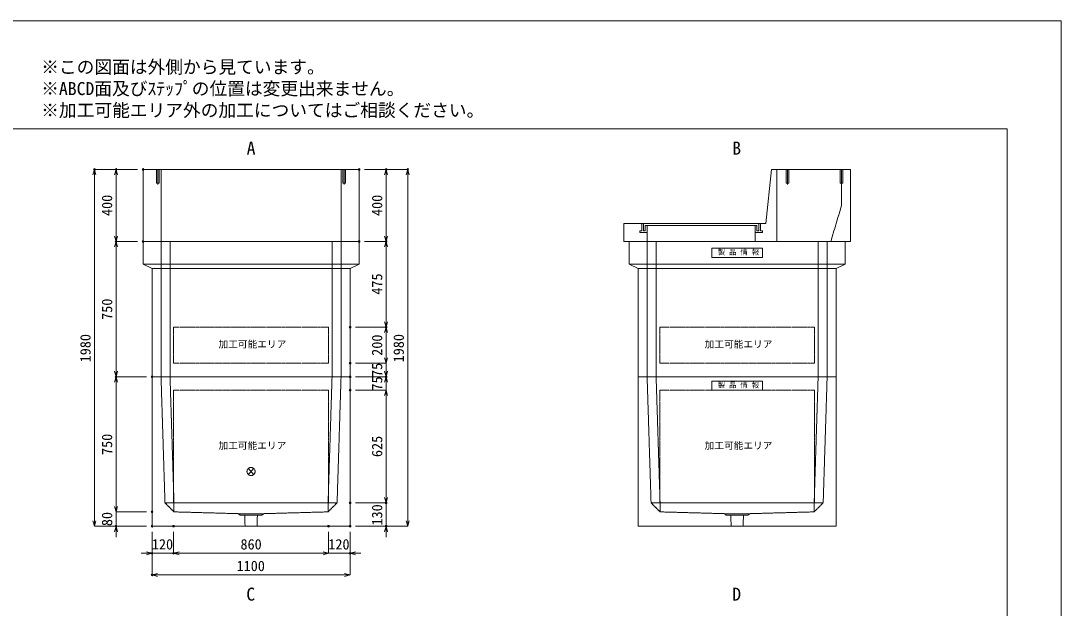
# Model space of a CAD drawing. Units: millimetres, scale not verified. Extents: x -4455 to 4455, y -3150 to 3150.
# Drawn here: x -1324 to 4455, y -109 to 3150 of the extents above; entities that cross this region are included whole.
import ezdxf
from ezdxf.enums import TextEntityAlignment as Align

# ---------------------------------------------------------------- set-up
doc = ezdxf.new("R2010")
doc.units = ezdxf.units.MM
doc.header["$LTSCALE"] = 20
doc.header["$PDMODE"] = 32
doc.header["$PDSIZE"] = 10
doc.linetypes.add('LONG_DASHED1', pattern=[7, 6, -1])
doc.linetypes.add('LONG_DOUBLE_CHAIN', pattern=[21.8, 18, -1, 0.6, -0.6, 0.6, -1])
for name, color, linetype, lineweight in [('0-0_D-TTL', 7, 'Continuous', 9), ('0-1_Defpoints', 7, 'Continuous', 9), ('0-3_D-TTL-TXT', 7, 'Continuous', 9), ('0-4_D-STR-TXT', 7, 'Continuous', 9), ('0-5_D-STR-DIM', 3, 'Continuous', 9), ('0-6_0', 7, 'Continuous', 9), ('0-7_D-STR', 7, 'Continuous', 9), ('0-9_D-STR-STR4', 134, 'LONG_DASHED1', 9), ('0-A_D-STR-STR2', 1, 'LONG_DASHED1', 9), ('0-B_D-STR-STR1', 7, 'LONG_DASHED1', 9), ('0-C_D-STR-STR5', 1, 'LONG_DOUBLE_CHAIN', 9)]:
    doc.layers.add(name, color=color, linetype=linetype, lineweight=lineweight)
doc.styles.add('ＭＳ ゴシック', font='')
doc.styles.get('ＭＳ ゴシック').set_extended_font_data('MS Gothic')

# ---------------------------------------------------------------- blocks, each defined once
blk = doc.blocks.new('A$C4DE05FD1')
at = {"layer": '0-0_D-TTL', "color": 134}
for p, q in [((4000, 76000), (114800, 76000)), ((114800, 76000), (114800, 4000))]:
    blk.add_line(p, q, dxfattribs=at)
at = {"layer": '0-1_Defpoints', "color": 134}
for p, q in [((0, 84000), (118800, 84000)), ((118800, 84000), (118800, 0))]:
    blk.add_line(p, q, dxfattribs=at)
at = {"layer": '0-3_D-TTL-TXT', "style": 'ＭＳ ゴシック'}
for s, p in [('※この図面は外側から見ています。', (43260.9, 79815.7)), ('※ABCD面及びｽﾃｯﾌﾟの位置は変更出来ません。', (43260.9, 78215.7)), ('※加工可能エリア外の加工についてはご相談ください。', (43260.9, 76615.7))]:
    blk.add_text(s, height=962.2, dxfattribs=at).set_placement(p, align=Align.BOTTOM_LEFT)
blk = doc.blocks.new('_Open30')
at = {"layer": '0-6_0'}
blk.add_line((0, 0), (-20, 0), dxfattribs=at)
blk.add_lwpolyline([(-20, 5.36), (0, 0), (-20, -5.36)], dxfattribs=at)
blk = doc.blocks.new('A$C31CA379A')
at = {"layer": '0-4_D-STR-TXT', "style": 'ＭＳ ゴシック'}
for s, p in [('A', (-325.9, -2190.5)), ('B', (35638.6, -2190.5)), ('C', (-351.4, -35190.5)), ('D', (35638.6, -35190.5))]:
    blk.add_text(s, height=962.2, dxfattribs=at).set_placement(p, align=Align.BOTTOM_LEFT)
blk = doc.blocks.new('A$C737D46CD')
at = {"layer": '0-B_D-STR-STR1', "linetype": 'Continuous'}
blk.add_lwpolyline([(-2820, 0), (2820, 0), (2820, -1000), (-2820, -1000)], close=True, dxfattribs=at)
at = {"layer": '0-B_D-STR-STR1', "style": 'ＭＳ ゴシック'}
blk.add_text('製 品 情 報', height=577.3, dxfattribs=at).set_placement((-2149.6, -882.5), align=Align.BOTTOM_LEFT)
blk = doc.blocks.new('A$C531455C1')
at = {"layer": '0-7_D-STR'}
for p, q in [((-11000, 0), (11000, 0)), ((-11000, -16600), (-11000, 0)), ((11000, -16600), (11000, 0)), ((-11000, -16600), (11000, -16600))]:
    blk.add_line(p, q, dxfattribs=at)
at = {"layer": '0-7_D-STR', "linetype": 'LONG_DASHED1'}
for p, q in [((-10000, 0), (-9560, -14000)), ((-9000, 0), (-8560, -14000)), ((9000, 0), (8560, -14000)), ((10000, 0), (9560, -14000)), ((-8560, -15000), (-9560, -14000)), ((9560, -14000), (-9560, -14000)), ((-8560, -15000), (-8560, -14000)), ((-8560, -15000), (-1400, -15200)), ((8560, -15000), (1400, -15200)), ((8560, -15000), (9560, -14000)), ((8560, -15000), (8560, -14000)), ((-1200, -15380), (-1400, -15200)), ((1400, -15200), (-1400, -15200)), ((1200, -15380), (-1200, -15380)), ((-666, -16600), (-705, -15380)), ((666, -16600), (705, -15380)), ((1200, -15380), (1400, -15200))]:
    blk.add_line(p, q, dxfattribs=at)
at = {"layer": '0-C_D-STR-STR5'}
for p, q in [((8600, -1500), (8600, -14000)), ((8600, -14000), (-8600, -14000))]:
    blk.add_line(p, q, dxfattribs=at)
blk.add_lwpolyline([(8600, -1500), (-8600, -1500), (-8600, -14000)], dxfattribs=at)
at = {"layer": '0-B_D-STR-STR1'}
blk.add_blockref('A$C737D46CD', (0, -500), dxfattribs=at)
blk = doc.blocks.new('A$C26864796')
at = {"layer": '0-7_D-STR'}
for p, q in [((-12000, 8000), (12000, 8000)), ((-12000, 8000), (-12000, 0)), ((12000, 8000), (12000, 0)), ((-12000, 0), (12000, 0))]:
    blk.add_line(p, q, dxfattribs=at)
at = {"layer": '0-7_D-STR', "linetype": 'LONG_DASHED1'}
for p, q in [((-10000, 8000), (-10000, 0)), ((10000, 8000), (10000, 0))]:
    blk.add_line(p, q, dxfattribs=at)
at = {"layer": '0-A_D-STR-STR2'}
for p, q in [((-10350, 6340), (-10350, 8000)), ((10350, 6340), (10350, 8000))]:
    blk.add_line(p, q, dxfattribs=at)
for points in [[(-10510, 8000), (-10510, 6500), (-10190, 6500), (-10190, 8000)], [(10510, 8000), (10510, 6500), (10190, 6500), (10190, 8000)]]:
    blk.add_lwpolyline(points, dxfattribs=at)
blk = doc.blocks.new('A$C0AB33FE7')
at = {"layer": '0-7_D-STR'}
for p, q in [((3200, 2000), (3800, 8000)), ((12600, 8000), (3800, 8000)), ((12600, 0), (12600, 8000)), ((-12600, 2000), (3200, 2000)), ((-12600, 0), (-12600, 2000)), ((-12600, 0), (12600, 0))]:
    blk.add_line(p, q, dxfattribs=at)
at = {"layer": '0-7_D-STR', "linetype": 'LONG_DASHED1'}
for p, q in [((4400, 8000), (4400, 0)), ((11600, 4000), (11600, 8000)), ((11600, 4000), (10400, 0)), ((-10000, 0), (-10000, 1800)), ((2000, 1800), (2000, 0))]:
    blk.add_line(p, q, dxfattribs=at)
at = {"layer": '0-9_D-STR-STR4'}
for points in [[(-10600, 2000), (-10600, 1200), (-10800, 1200), (-10800, 1000), (-10000, 1000)], [(-10000, 1800), (-10200, 1800), (-10200, 1200), (-10400, 1200), (-10400, 2000)], [(-10000, 1800), (2000, 1800), (2200, 1800)], [(2600, 2000), (2600, 1200), (2800, 1200), (2800, 1000), (2000, 1000)], [(2200, 1800), (2200, 1200), (2400, 1200), (2400, 2000)]]:
    blk.add_lwpolyline(points, dxfattribs=at)
at = {"layer": '0-A_D-STR-STR2'}
for p, q in [((5595.6, 6340), (5595.6, 8000)), ((11600, 6340), (11600, 8000))]:
    blk.add_line(p, q, dxfattribs=at)
for points in [[(5755.6, 8000), (5755.6, 6500), (5435.6, 6500), (5435.6, 8000)], [(11760, 8000), (11760, 6500), (11440, 6500), (11440, 8000)]]:
    blk.add_lwpolyline(points, dxfattribs=at)
blk = doc.blocks.new('A$Cddcd1648')
at = {"layer": '0-7_D-STR'}
for p, q in [((12000, 15000), (-12000, 15000)), ((-12000, 12500), (-12000, 15000)), ((12000, 12500), (12000, 15000)), ((-12000, 12500), (-11000, 12000)), ((-12000, 12500), (12000, 12500)), ((-11000, 0), (-11000, 12000)), ((11000, 12000), (-11000, 12000)), ((12000, 12500), (11000, 12000)), ((11000, 0), (11000, 12000)), ((11000, 0), (-11000, 0))]:
    blk.add_line(p, q, dxfattribs=at)
at = {"layer": '0-7_D-STR', "linetype": 'LONG_DASHED1'}
for p, q in [((-10000, 15000), (-10000, 0)), ((-9000, 15000), (-9000, 0)), ((9000, 15000), (9000, 0)), ((10000, 15000), (10000, 0))]:
    blk.add_line(p, q, dxfattribs=at)
at = {"layer": '0-C_D-STR-STR5'}
for p, q in [((8600, 5500), (8600, 1500)), ((8600, 1500), (-8600, 1500))]:
    blk.add_line(p, q, dxfattribs=at)
blk.add_lwpolyline([(8600, 5500), (-8600, 5500), (-8600, 1500)], dxfattribs=at)
blk = doc.blocks.new('A$Cb5c508f1')
at = {"layer": '0-7_D-STR'}
for p, q in [((12000, 15000), (-12000, 15000)), ((-12000, 12500), (-12000, 15000)), ((12000, 12500), (12000, 15000)), ((-12000, 12500), (-11000, 12000)), ((-12000, 12500), (12000, 12500)), ((-11000, 0), (-11000, 12000)), ((11000, 12000), (-11000, 12000)), ((12000, 12500), (11000, 12000)), ((11000, 0), (11000, 12000)), ((11000, 0), (-11000, 0))]:
    blk.add_line(p, q, dxfattribs=at)
at = {"layer": '0-7_D-STR', "linetype": 'LONG_DASHED1'}
for p, q in [((-10000, 15000), (-10000, 0)), ((-9000, 15000), (-9000, 0)), ((9000, 15000), (9000, 0)), ((10000, 15000), (10000, 0))]:
    blk.add_line(p, q, dxfattribs=at)
at = {"layer": '0-C_D-STR-STR5'}
for p, q in [((8600, 5500), (8600, 1500)), ((8600, 1500), (-8600, 1500))]:
    blk.add_line(p, q, dxfattribs=at)
blk.add_lwpolyline([(8600, 5500), (-8600, 5500), (-8600, 1500)], dxfattribs=at)
at = {"layer": '0-B_D-STR-STR1'}
blk.add_blockref('A$C737D46CD', (0, 14250), dxfattribs=at)
blk = doc.blocks.new('A$C7CE826D1')
at = {"layer": '0-7_D-STR'}
for p, q in [((-11000, 0), (11000, 0)), ((-11000, -16600), (-11000, 0)), ((11000, -16600), (11000, 0)), ((-11000, -16600), (11000, -16600))]:
    blk.add_line(p, q, dxfattribs=at)
at = {"layer": '0-7_D-STR', "linetype": 'LONG_DASHED1'}
for p, q in [((-10000, 0), (-9560, -14000)), ((-9000, 0), (-8560, -14000)), ((9000, 0), (8560, -14000)), ((10000, 0), (9560, -14000)), ((-8560, -15000), (-9560, -14000)), ((9560, -14000), (-9560, -14000)), ((-8560, -15000), (-8560, -14000)), ((-8560, -15000), (-1400, -15200)), ((8560, -15000), (1400, -15200)), ((8560, -15000), (9560, -14000)), ((8560, -15000), (8560, -14000)), ((-1200, -15380), (-1400, -15200)), ((1400, -15200), (-1400, -15200)), ((1200, -15380), (-1200, -15380)), ((-666, -16600), (-705, -15380)), ((666, -16600), (705, -15380)), ((1200, -15380), (1400, -15200))]:
    blk.add_line(p, q, dxfattribs=at)
at = {"layer": '0-C_D-STR-STR5'}
for p, q in [((8600, -1500), (-8600, -1500)), ((-8600, -1500), (-8600, -14000)), ((8600, -1500), (8600, -14000)), ((8600, -14000), (-8600, -14000))]:
    blk.add_line(p, q, dxfattribs=at)
blk = doc.blocks.new('A$C1C640AAB')
at = {"layer": '0-C_D-STR-STR5'}
for p, q in [((-318.2, -318.2), (318.2, 318.2)), ((-318.2, 318.2), (318.2, -318.2))]:
    blk.add_line(p, q, dxfattribs=at)
blk.add_circle((0, 0), 450, dxfattribs=at)
blk = doc.blocks.new('A$Cc8208e51')
at = {"layer": '0-7_D-STR'}
blk.add_blockref('A$C7CE826D1', (0, 0), dxfattribs=at)
at = {"layer": '0-C_D-STR-STR5'}
blk.add_blockref('A$C1C640AAB', (0, -10520), dxfattribs=at)

msp = doc.modelspace()

# ---------------------------------------------------------------- linework, layer by layer
at = {"layer": '0-1_Defpoints'}
for p in [(-915, 2325), (-795, 2325), (-645, 2325), (555, 2325), (705, 2325), (825, 2325), (-795, 1925), (-645, 1925), (-645, 1925), (555, 1925), (555, 1925), (705, 1925), (505, 1450), (705, 1450), (505, 1250), (-795, 1175), (-595, 1175), (505, 1175), (505, 1175), (705, 1175), (705, 1175), (505, 1100), (505, 475), (505, 475), (705, 475), (-595, 425), (-795, 345), (-595, 345), (-595, 345), (-595, 345), (-475, 345), (385, 345), (505, 345), (505, 345), (705, 345), (-595, 195), (-475, 195), (505, 195), (-595, 75)]:
    msp.add_point(p, dxfattribs=at)
at = {"layer": '0-5_D-STR-DIM'}
for p, q in [((-675, 2325), (-915, 2325)), ((-675, 2325), (-795, 2325)), ((585, 2325), (705, 2325)), ((585, 2325), (825, 2325)), ((-915, 375), (-915, 2295)), ((-795, 1955), (-795, 2295)), ((705, 1955), (705, 2295)), ((825, 375), (825, 2295)), ((-675, 1925), (-795, 1925)), ((-675, 1925), (-795, 1925)), ((585, 1925), (705, 1925)), ((585, 1925), (705, 1925)), ((-795, 1205), (-795, 1895)), ((705, 1480), (705, 1895)), ((535, 1450), (705, 1450)), ((535, 1450), (705, 1450)), ((705, 1280), (705, 1420)), ((705, 1280), (705, 1310)), ((535, 1250), (705, 1250)), ((535, 1250), (705, 1250)), ((705, 1250), (705, 1175)), ((705, 1205), (705, 1235)), ((-625, 1175), (-795, 1175)), ((-625, 1175), (-795, 1175)), ((535, 1175), (705, 1175)), ((535, 1175), (705, 1175)), ((705, 1100), (705, 1175)), ((-795, 455), (-795, 1145)), ((535, 1100), (705, 1100)), ((535, 1100), (705, 1100)), ((705, 1145), (705, 1115)), ((705, 1070), (705, 1040)), ((705, 1070), (705, 505)), ((705, 505), (705, 535)), ((-795, 455), (-795, 485)), ((535, 475), (705, 475)), ((535, 475), (705, 475)), ((705, 475), (705, 345)), ((-625, 425), (-795, 425)), ((-625, 425), (-795, 425)), ((-795, 425), (-795, 345)), ((-625, 345), (-915, 345)), ((-625, 345), (-795, 345)), ((-795, 315), (-795, 285)), ((-595, 315), (-595, 75)), ((-595, 315), (-595, 195)), ((-475, 315), (-475, 195)), ((-475, 315), (-475, 195)), ((385, 315), (385, 195)), ((385, 315), (385, 195)), ((505, 315), (505, 195)), ((505, 315), (505, 75)), ((535, 345), (825, 345)), ((535, 345), (705, 345)), ((705, 315), (705, 285)), ((-625, 195), (-655, 195)), ((-475, 195), (-595, 195)), ((355, 195), (-445, 195)), ((-445, 195), (-415, 195)), ((355, 195), (325, 195)), ((385, 195), (505, 195)), ((535, 195), (565, 195)), ((475, 75), (-565, 75))]:
    msp.add_line(p, q, dxfattribs=at)

# ---------------------------------------------------------------- block references
at = {"layer": '0-0_D-TTL', "xscale": 0.075, "yscale": 0.075}
msp.add_blockref('A$C4DE05FD1', (-4455, -3150), dxfattribs=at)
at = {"layer": '0-4_D-STR-TXT', "xscale": 0.075, "yscale": 0.075}
msp.add_blockref('A$C31CA379A', (-45, 2550), dxfattribs=at)
at = {"layer": '0-5_D-STR-DIM', "xscale": 1.5, "yscale": 1.5}
for p, rotation in [((-915, 2325), 90), ((-795, 2325), 90), ((705, 2325), 90), ((825, 2325), 90), ((-795, 1925), 270), ((-795, 1925), 90), ((705, 1925), 270), ((705, 1925), 90), ((705, 1450), 270), ((705, 1450), 90), ((705, 1250), 270), ((705, 1250), 270), ((-795, 1175), 270), ((-795, 1175), 90), ((705, 1175), 270), ((705, 1175), 90), ((705, 1100), 90), ((705, 1100), 90), ((705, 475), 270), ((705, 475), 270), ((-795, 425), 270), ((-795, 425), 270), ((-915, 345), 270), ((825, 345), 270), ((-795, 345), 90), ((705, 345), 90), ((-475, 195), 180), ((-475, 195), 180), ((505, 195), 180), ((-595, 75), 180)]:
    msp.add_blockref('_Open30', p, dxfattribs=dict(at, rotation=rotation))
for p in [(-595, 195), (385, 195), (385, 195), (505, 75)]:
    msp.add_blockref('_Open30', p, dxfattribs=at)
at = {"layer": '0-7_D-STR', "xscale": 0.05, "yscale": 0.05}
for name, p in [('A$C26864796', (-45, 1925)), ('A$C0AB33FE7', (2655, 1925)), ('A$Cddcd1648', (-45, 1175)), ('A$Cb5c508f1', (2655, 1175)), ('A$Cc8208e51', (-45, 1175)), ('A$C531455C1', (2655, 1175))]:
    msp.add_blockref(name, p, dxfattribs=at)

# ---------------------------------------------------------------- texts
at = {"layer": '0-5_D-STR-DIM', "style": 'ＭＳ ゴシック'}
for s, p in [('400', (-798.9, 2066.8)), ('400', (701.1, 2066.8)), ('475', (701.1, 1630.08)), ('750', (-798.9, 1490.6)), ('1980', (-918.9, 1254.72)), ('200', (701.1, 1291.2)), ('1980', (821.1, 1254.72)), ('75', (701.1, 1173.38)), ('75', (701.1, 1098.38)), ('750', (-798.9, 740.6)), ('625', (701.1, 729.18)), ('130', (701.1, 349.22)), ('80', (-798.9, 345.85))]:
    msp.add_text(s, height=57.77, rotation=90, dxfattribs=at).set_placement(p, align=Align.BOTTOM_LEFT)
for s, p in [('120', (-595.78, 198.9)), ('860', (-103.65, 198.9)), ('120', (384.22, 198.9)), ('1100', (-125.28, 78.9))]:
    msp.add_text(s, height=57.77, dxfattribs=at).set_placement(p, align=Align.BOTTOM_LEFT)
at = {"layer": '0-C_D-STR-STR5', "style": 'ＭＳ ゴシック'}
for p in [(-225.48, 1324.75), (2474.52, 1324.75), (-225.48, 762.25), (2474.52, 762.25)]:
    msp.add_text('加工可能エリア', height=38.42, dxfattribs=at).set_placement(p, align=Align.BOTTOM_LEFT)

doc.saveas('drawing.dxf')
